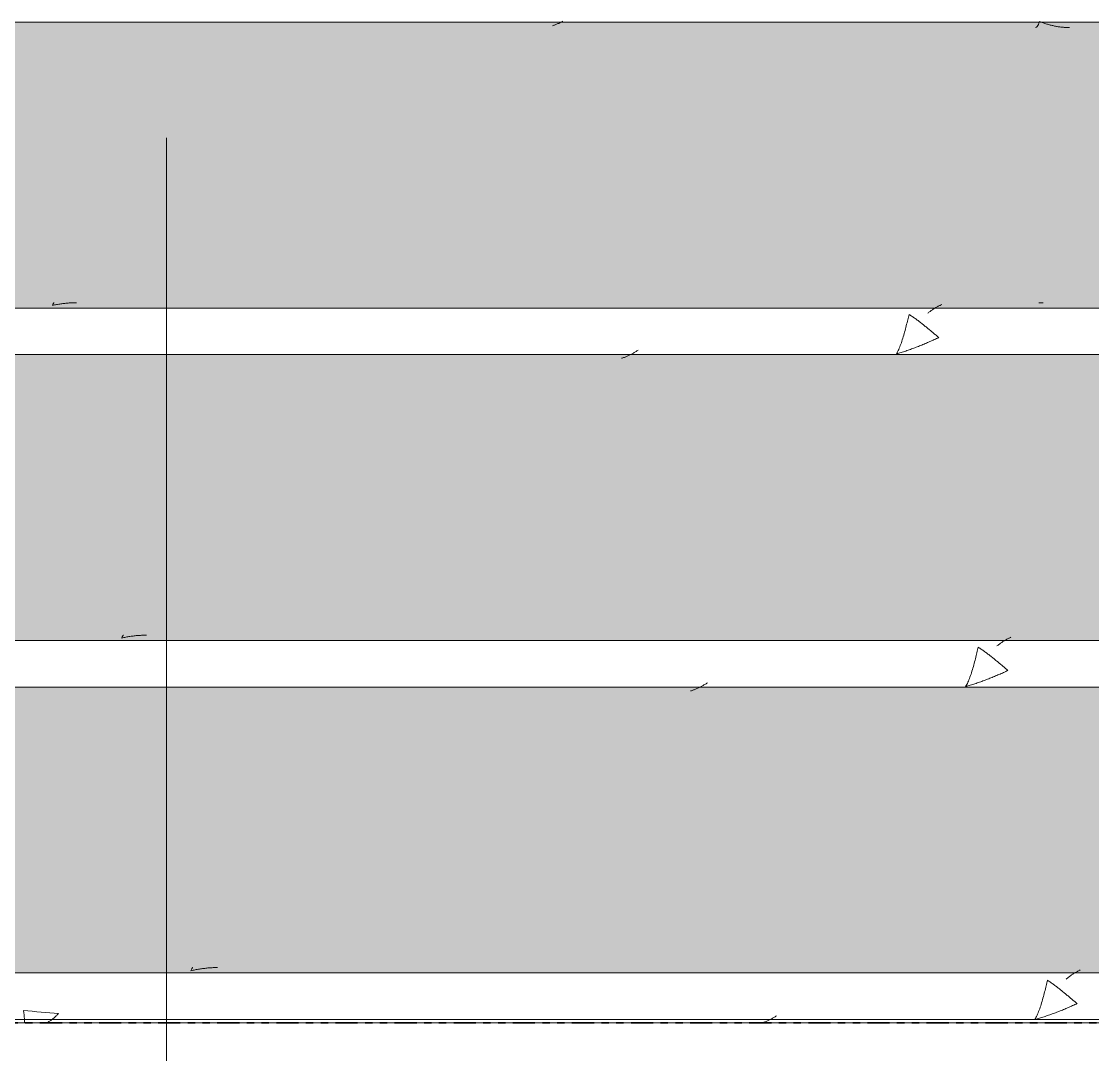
# Model space of a CAD drawing. Header units: millimetres. Extents: x -8482 to 130249, y -7482 to 93550.
# Drawn here: x 24887.6 to 25347.9, y -463.7 to -19.7 of the extents above; entities that cross this region are included whole.
import ezdxf

# ---------------------------------------------------------------- set-up
doc = ezdxf.new("R2010")
doc.units = ezdxf.units.MM
doc.linetypes.add('Double Dash 3_8_', pattern=[25.4, 9.525, -3.175, 3.175, -3.175, 3.175, -3.175])
doc.linetypes.add('Grid Line', pattern=[14, 10, -2, 0, -2])
for name, color, linetype, lineweight in [('Duong Ranh', 83, 'Double Dash 3_8_', 35), ('NET CAT', 3, 'Continuous', 5), ('NET THAY 1', 41, 'Continuous', 5), ('NET-THAY', 2, 'Continuous', 9), ('TRUC', 225, 'Continuous', 5)]:
    doc.layers.add(name, color=color, linetype=linetype, lineweight=lineweight)

# ---------------------------------------------------------------- blocks, each defined once
blk = doc.blocks.new('FP_93-MẶT ĐỨNG TRỤC A-Q')
at = {"layer": 'NET THAY 1'}
for p, q in [((24960.56, -427.36), (24960.46, -427.65)), ((24960.91, -427.55), (24960.46, -427.65)), ((24960.67, -427.1), (24960.56, -427.36)), ((24960.77, -426.88), (24960.67, -427.1)), ((24960.88, -426.68), (24960.77, -426.88)), ((24960.98, -426.53), (24960.88, -426.68)), ((24961.37, -427.45), (24960.91, -427.55)), ((24961.08, -426.4), (24960.98, -426.53)), ((24961.18, -426.31), (24961.08, -426.4)), ((24961.28, -426.26), (24961.18, -426.31)), ((24961.82, -427.35), (24961.37, -427.45)), ((24962.28, -427.26), (24961.82, -427.35)), ((24962.73, -427.17), (24962.28, -427.26)), ((24963.19, -427.08), (24962.73, -427.17)), ((24963.64, -427), (24963.19, -427.08)), ((24964.1, -426.93), (24963.64, -427)), ((24964.55, -426.85), (24964.1, -426.93)), ((24965.01, -426.78), (24964.55, -426.85)), ((24965.46, -426.72), (24965.01, -426.78)), ((24965.91, -426.66), (24965.46, -426.72)), ((24966.37, -426.6), (24965.91, -426.66)), ((24966.82, -426.55), (24966.37, -426.6)), ((24967.27, -426.5), (24966.82, -426.55)), ((24967.73, -426.45), (24967.27, -426.5)), ((24968.18, -426.41), (24967.73, -426.45)), ((24968.64, -426.38), (24968.18, -426.41)), ((24969.09, -426.35), (24968.64, -426.38)), ((24969.54, -426.32), (24969.09, -426.35)), ((24969.99, -426.3), (24969.54, -426.32)), ((24970.45, -426.28), (24969.99, -426.3)), ((24970.9, -426.26), (24970.45, -426.28)), ((24971.35, -426.25), (24970.9, -426.26)), ((24971.81, -426.25), (24971.35, -426.25)), ((25341.14, -428.04), (25340.89, -428.18)), ((25341.39, -427.9), (25341.14, -428.04)), ((25341.64, -427.77), (25341.39, -427.9)), ((25341.88, -427.65), (25341.64, -427.77)), ((25342.13, -427.53), (25341.88, -427.65)), ((25342.38, -427.42), (25342.13, -427.53)), ((25342.62, -427.31), (25342.38, -427.42)), ((25328.41, -432.29), (25328.26, -432.88)), ((25328.55, -431.72), (25328.41, -432.29)), ((25328.87, -431.93), (25328.55, -431.72)), ((25329.19, -432.15), (25328.87, -431.93)), ((25329.51, -432.37), (25329.19, -432.15)), ((25329.83, -432.59), (25329.51, -432.37)), ((25330.16, -432.82), (25329.83, -432.59)), ((25336.86, -430.98), (25336.6, -431.19)), ((25337.11, -430.78), (25336.86, -430.98)), ((25337.37, -430.58), (25337.11, -430.78)), ((25337.62, -430.38), (25337.37, -430.58)), ((25337.88, -430.18), (25337.62, -430.38)), ((25338.13, -429.99), (25337.88, -430.18)), ((25338.38, -429.81), (25338.13, -429.99)), ((25338.64, -429.63), (25338.38, -429.81)), ((25338.89, -429.45), (25338.64, -429.63)), ((25339.14, -429.27), (25338.89, -429.45)), ((25339.39, -429.1), (25339.14, -429.27)), ((25339.64, -428.94), (25339.39, -429.1)), ((25339.89, -428.78), (25339.64, -428.94)), ((25340.14, -428.62), (25339.89, -428.78)), ((25340.39, -428.47), (25340.14, -428.62)), ((25340.64, -428.32), (25340.39, -428.47)), ((25340.89, -428.18), (25340.64, -428.32)), ((25327.32, -436.72), (25327.14, -437.39)), ((25327.49, -436.06), (25327.32, -436.72)), ((25327.65, -435.4), (25327.49, -436.06)), ((25327.81, -434.75), (25327.65, -435.4)), ((25327.97, -434.11), (25327.81, -434.75)), ((25328.12, -433.49), (25327.97, -434.11)), ((25328.26, -432.88), (25328.12, -433.49)), ((25330.48, -433.05), (25330.16, -432.82)), ((25330.79, -433.28), (25330.48, -433.05)), ((25331.11, -433.51), (25330.79, -433.28)), ((25331.43, -433.74), (25331.11, -433.51)), ((25331.75, -433.98), (25331.43, -433.74)), ((25332.07, -434.22), (25331.75, -433.98)), ((25332.38, -434.46), (25332.07, -434.22)), ((25332.7, -434.7), (25332.38, -434.46)), ((25333.01, -434.95), (25332.7, -434.7)), ((25333.33, -435.19), (25333.01, -434.95)), ((25333.64, -435.44), (25333.33, -435.19)), ((25333.96, -435.69), (25333.64, -435.44)), ((25334.27, -435.94), (25333.96, -435.69)), ((25334.58, -436.19), (25334.27, -435.94)), ((25334.89, -436.44), (25334.58, -436.19)), ((25335.2, -436.69), (25334.89, -436.44)), ((25335.51, -436.95), (25335.2, -436.69)), ((25335.82, -437.2), (25335.51, -436.95)), ((25336.13, -437.46), (25335.82, -437.2)), ((25326.02, -441.42), (25325.81, -442.07)), ((25326.21, -440.76), (25326.02, -441.42)), ((25326.41, -440.09), (25326.21, -440.76)), ((25326.6, -439.42), (25326.41, -440.09)), ((25326.79, -438.74), (25326.6, -439.42)), ((25326.97, -438.07), (25326.79, -438.74)), ((25327.14, -437.39), (25326.97, -438.07)), ((25336.44, -437.71), (25336.13, -437.46)), ((25336.75, -437.97), (25336.44, -437.71)), ((25337.06, -438.22), (25336.75, -437.97)), ((25337.36, -438.48), (25337.06, -438.22)), ((25337.67, -438.74), (25337.36, -438.48)), ((25337.97, -438.99), (25337.67, -438.74)), ((25338.28, -439.25), (25337.97, -438.99)), ((25338.58, -439.5), (25338.28, -439.25)), ((25338.89, -439.76), (25338.58, -439.5)), ((25339.19, -440.01), (25338.89, -439.76)), ((25339.49, -440.27), (25339.19, -440.01)), ((25339.79, -440.52), (25339.49, -440.27)), ((25340.09, -440.77), (25339.79, -440.52)), ((25340.39, -441.03), (25340.09, -440.77)), ((25340.69, -441.28), (25340.39, -441.03)), ((25340.99, -441.53), (25340.69, -441.28)), ((25341.29, -441.77), (25340.81, -441.99)), ((25341.29, -441.77), (25340.99, -441.53)), ((24890.42, -444.89), (24888.55, -444.71)), ((24888.55, -444.71), (24888.65, -445.7)), ((24888.65, -445.7), (24888.73, -446.63)), ((24892.29, -445.06), (24890.42, -444.89)), ((24894.16, -445.23), (24892.29, -445.06)), ((24896.03, -445.41), (24894.16, -445.23)), ((24897.9, -445.57), (24896.03, -445.41)), ((24899.77, -445.74), (24897.9, -445.57)), ((24901.64, -445.91), (24899.77, -445.74)), ((24903.51, -446.07), (24901.64, -445.91)), ((24903.26, -446.33), (24903.01, -446.59)), ((24903.51, -446.07), (24903.26, -446.33)), ((25324.28, -446.24), (25324.04, -446.76)), ((25324.51, -445.7), (25324.28, -446.24)), ((25324.73, -445.14), (25324.51, -445.7)), ((25324.96, -444.56), (25324.73, -445.14)), ((25325.18, -443.96), (25324.96, -444.56)), ((25325.39, -443.34), (25325.18, -443.96)), ((25325.61, -442.71), (25325.39, -443.34)), ((25325.81, -442.07), (25325.61, -442.71)), ((25330.03, -446.39), (25329.54, -446.57)), ((25330.52, -446.22), (25330.03, -446.39)), ((25331.02, -446.04), (25330.52, -446.22)), ((25331.51, -445.85), (25331.02, -446.04)), ((25332, -445.67), (25331.51, -445.85)), ((25332.5, -445.48), (25332, -445.67)), ((25332.99, -445.29), (25332.5, -445.48)), ((25333.48, -445.1), (25332.99, -445.29)), ((25333.97, -444.91), (25333.48, -445.1)), ((25334.46, -444.71), (25333.97, -444.91)), ((25334.95, -444.51), (25334.46, -444.71)), ((25335.44, -444.31), (25334.95, -444.51)), ((25335.93, -444.11), (25335.44, -444.31)), ((25336.42, -443.9), (25335.93, -444.11)), ((25336.91, -443.7), (25336.42, -443.9)), ((25337.4, -443.49), (25336.91, -443.7)), ((25337.89, -443.28), (25337.4, -443.49)), ((25338.38, -443.07), (25337.89, -443.28)), ((25338.86, -442.86), (25338.38, -443.07)), ((25339.35, -442.64), (25338.86, -442.86)), ((25339.83, -442.43), (25339.35, -442.64)), ((25340.32, -442.21), (25339.83, -442.43)), ((25340.81, -441.99), (25340.32, -442.21)), ((24888.73, -446.63), (24888.81, -447.48)), ((24888.81, -447.48), (24888.88, -448.25)), ((24888.88, -448.25), (24888.94, -448.93)), ((24888.94, -448.93), (24889, -449.52)), ((24889, -449.52), (24889.04, -450.01)), ((24898.66, -449.9), (24898.4, -450.03)), ((24898.92, -449.77), (24898.66, -449.9)), ((24899.18, -449.63), (24898.92, -449.77)), ((24899.44, -449.48), (24899.18, -449.63)), ((24899.7, -449.32), (24899.44, -449.48)), ((24899.96, -449.15), (24899.7, -449.32)), ((24900.22, -448.98), (24899.96, -449.15)), ((24900.47, -448.79), (24900.22, -448.98)), ((24900.73, -448.6), (24900.47, -448.79)), ((24900.99, -448.41), (24900.73, -448.6)), ((24901.24, -448.2), (24900.99, -448.41)), ((24901.5, -447.99), (24901.24, -448.2)), ((24901.75, -447.77), (24901.5, -447.99)), ((24902.01, -447.55), (24901.75, -447.77)), ((24902.26, -447.32), (24902.01, -447.55)), ((24902.51, -447.08), (24902.26, -447.32)), ((24902.76, -446.84), (24902.51, -447.08)), ((24903.01, -446.59), (24902.76, -446.84)), ((25206.4, -449.86), (25206.1, -449.96)), ((25206.71, -449.75), (25206.4, -449.86)), ((25207.01, -449.64), (25206.71, -449.75)), ((25207.31, -449.52), (25207.01, -449.64)), ((25207.62, -449.39), (25207.31, -449.52)), ((25207.92, -449.27), (25207.62, -449.39)), ((25208.22, -449.13), (25207.92, -449.27)), ((25208.52, -449), (25208.22, -449.13)), ((25208.82, -448.85), (25208.52, -449)), ((25209.12, -448.71), (25208.82, -448.85)), ((25209.42, -448.55), (25209.12, -448.71)), ((25209.72, -448.4), (25209.42, -448.55)), ((25210.02, -448.24), (25209.72, -448.4)), ((25210.32, -448.07), (25210.02, -448.24)), ((25210.62, -447.9), (25210.32, -448.07)), ((25210.92, -447.73), (25210.62, -447.9)), ((25211.22, -447.55), (25210.92, -447.73)), ((25211.52, -447.37), (25211.22, -447.55)), ((25211.81, -447.19), (25211.52, -447.37)), ((25212.11, -447), (25211.81, -447.19)), ((25323.32, -448.16), (25323.07, -448.57)), ((25323.57, -448.43), (25323.07, -448.57)), ((25323.56, -447.72), (25323.32, -448.16)), ((25323.8, -447.25), (25323.56, -447.72)), ((25324.07, -448.29), (25323.57, -448.43)), ((25324.04, -446.76), (25323.8, -447.25)), ((25324.57, -448.15), (25324.07, -448.29)), ((25325.07, -448.01), (25324.57, -448.15)), ((25325.57, -447.86), (25325.07, -448.01)), ((25326.06, -447.71), (25325.57, -447.86)), ((25326.56, -447.55), (25326.06, -447.71)), ((25327.06, -447.4), (25326.56, -447.55)), ((25327.55, -447.24), (25327.06, -447.4)), ((25328.05, -447.07), (25327.55, -447.24)), ((25328.55, -446.91), (25328.05, -447.07)), ((25329.04, -446.74), (25328.55, -446.91)), ((25329.54, -446.57), (25329.04, -446.74))]:
    blk.add_line(p, q, dxfattribs=at)
at = {"layer": 'NET THAY 1', "color": 10}
for p, q in [((31404.78, -428.57), (22897.55, -428.57)), ((22897.55, -448.57), (31404.78, -448.57))]:
    blk.add_line(p, q, dxfattribs=at)
blk = doc.blocks.new('FP_94-MẶT ĐỨNG TRỤC A-Q')
at = {"layer": 'NET THAY 1'}
for p, q in [((24930.79, -284.38), (24930.69, -284.64)), ((24931.13, -284.55), (24930.69, -284.64)), ((24930.89, -284.15), (24930.79, -284.38)), ((24930.99, -283.95), (24930.89, -284.15)), ((24931.08, -283.78), (24930.99, -283.95)), ((24931.18, -283.64), (24931.08, -283.78)), ((24931.58, -284.45), (24931.13, -284.55)), ((24931.28, -283.53), (24931.18, -283.64)), ((24931.37, -283.45), (24931.28, -283.53)), ((24931.47, -283.4), (24931.37, -283.45)), ((24932.03, -284.36), (24931.58, -284.45)), ((24932.48, -284.28), (24932.03, -284.36)), ((24932.92, -284.2), (24932.48, -284.28)), ((24933.37, -284.12), (24932.92, -284.2)), ((24933.81, -284.04), (24933.37, -284.12)), ((24934.26, -283.97), (24933.81, -284.04)), ((24934.71, -283.91), (24934.26, -283.97)), ((24935.15, -283.84), (24934.71, -283.91)), ((24935.6, -283.78), (24935.15, -283.84)), ((24936.04, -283.73), (24935.6, -283.78)), ((24936.49, -283.68), (24936.04, -283.73)), ((24936.93, -283.63), (24936.49, -283.68)), ((24937.38, -283.59), (24936.93, -283.63)), ((24937.82, -283.55), (24937.38, -283.59)), ((24938.27, -283.52), (24937.82, -283.55)), ((24938.71, -283.49), (24938.27, -283.52)), ((24939.16, -283.46), (24938.71, -283.49)), ((24939.6, -283.44), (24939.16, -283.46)), ((24940.05, -283.42), (24939.6, -283.44)), ((24940.49, -283.4), (24940.05, -283.42)), ((24940.94, -283.39), (24940.49, -283.4)), ((24941.38, -283.39), (24940.94, -283.39)), ((25310.88, -285.28), (25310.63, -285.42)), ((25311.12, -285.14), (25310.88, -285.28)), ((25311.37, -285.01), (25311.12, -285.14)), ((25311.62, -284.88), (25311.37, -285.01)), ((25311.87, -284.76), (25311.62, -284.88)), ((25312.12, -284.64), (25311.87, -284.76)), ((25312.36, -284.53), (25312.12, -284.64)), ((25312.61, -284.42), (25312.36, -284.53)), ((25312.86, -284.32), (25312.61, -284.42)), ((25298.51, -289.73), (25298.37, -290.33)), ((25298.66, -289.15), (25298.51, -289.73)), ((25298.79, -288.59), (25298.66, -289.15)), ((25299.12, -288.8), (25298.79, -288.59)), ((25299.44, -289.01), (25299.12, -288.8)), ((25299.76, -289.23), (25299.44, -289.01)), ((25300.08, -289.45), (25299.76, -289.23)), ((25300.4, -289.67), (25300.08, -289.45)), ((25300.72, -289.89), (25300.4, -289.67)), ((25301.05, -290.12), (25300.72, -289.89)), ((25307.1, -287.86), (25306.84, -288.07)), ((25307.35, -287.66), (25307.1, -287.86)), ((25307.61, -287.47), (25307.35, -287.66)), ((25307.86, -287.27), (25307.61, -287.47)), ((25308.12, -287.08), (25307.86, -287.27)), ((25308.37, -286.9), (25308.12, -287.08)), ((25308.62, -286.72), (25308.37, -286.9)), ((25308.87, -286.54), (25308.62, -286.72)), ((25309.13, -286.37), (25308.87, -286.54)), ((25309.38, -286.2), (25309.13, -286.37)), ((25309.63, -286.03), (25309.38, -286.2)), ((25309.88, -285.87), (25309.63, -286.03)), ((25310.13, -285.72), (25309.88, -285.87)), ((25310.38, -285.57), (25310.13, -285.72)), ((25310.63, -285.42), (25310.38, -285.57)), ((25297.41, -294.2), (25297.23, -294.87)), ((25297.58, -293.53), (25297.41, -294.2)), ((25297.75, -292.87), (25297.58, -293.53)), ((25297.91, -292.22), (25297.75, -292.87)), ((25298.06, -291.58), (25297.91, -292.22)), ((25298.22, -290.95), (25298.06, -291.58)), ((25298.37, -290.33), (25298.22, -290.95)), ((25301.36, -290.35), (25301.05, -290.12)), ((25301.68, -290.58), (25301.36, -290.35)), ((25302, -290.81), (25301.68, -290.58)), ((25302.32, -291.05), (25302, -290.81)), ((25302.64, -291.29), (25302.32, -291.05)), ((25302.95, -291.53), (25302.64, -291.29)), ((25303.27, -291.77), (25302.95, -291.53)), ((25303.58, -292.02), (25303.27, -291.77)), ((25303.9, -292.26), (25303.58, -292.02)), ((25304.21, -292.51), (25303.9, -292.26)), ((25304.53, -292.76), (25304.21, -292.51)), ((25304.84, -293), (25304.53, -292.76)), ((25305.15, -293.25), (25304.84, -293)), ((25305.46, -293.51), (25305.15, -293.25)), ((25305.78, -293.76), (25305.46, -293.51)), ((25306.09, -294.01), (25305.78, -293.76)), ((25306.4, -294.27), (25306.09, -294.01)), ((25306.71, -294.52), (25306.4, -294.27)), ((25307.01, -294.78), (25306.71, -294.52)), ((25296.09, -298.89), (25295.89, -299.54)), ((25296.29, -298.24), (25296.09, -298.89)), ((25296.49, -297.57), (25296.29, -298.24)), ((25296.68, -296.9), (25296.49, -297.57)), ((25296.87, -296.23), (25296.68, -296.9)), ((25297.05, -295.55), (25296.87, -296.23)), ((25297.23, -294.87), (25297.05, -295.55)), ((25307.32, -295.03), (25307.01, -294.78)), ((25307.63, -295.29), (25307.32, -295.03)), ((25307.94, -295.54), (25307.63, -295.29)), ((25308.24, -295.8), (25307.94, -295.54)), ((25308.55, -296.06), (25308.24, -295.8)), ((25308.85, -296.31), (25308.55, -296.06)), ((25309.16, -296.57), (25308.85, -296.31)), ((25309.46, -296.82), (25309.16, -296.57)), ((25309.76, -297.08), (25309.46, -296.82)), ((25310.07, -297.33), (25309.76, -297.08)), ((25310.37, -297.59), (25310.07, -297.33)), ((25310.6, -299.03), (25310.11, -299.25)), ((25310.67, -297.84), (25310.37, -297.59)), ((25311.08, -298.81), (25310.6, -299.03)), ((25310.97, -298.09), (25310.67, -297.84)), ((25311.27, -298.34), (25310.97, -298.09)), ((25311.57, -298.59), (25311.08, -298.81)), ((25311.57, -298.59), (25311.27, -298.34)), ((25294.34, -303.65), (25294.1, -304.15)), ((25294.57, -303.12), (25294.34, -303.65)), ((25294.8, -302.57), (25294.57, -303.12)), ((25295.02, -302), (25294.8, -302.57)), ((25295.24, -301.41), (25295.02, -302)), ((25295.46, -300.8), (25295.24, -301.41)), ((25295.68, -300.18), (25295.46, -300.8)), ((25295.89, -299.54), (25295.68, -300.18)), ((25298.84, -303.8), (25298.34, -303.97)), ((25299.33, -303.63), (25298.84, -303.8)), ((25299.83, -303.45), (25299.33, -303.63)), ((25300.32, -303.27), (25299.83, -303.45)), ((25300.82, -303.09), (25300.32, -303.27)), ((25301.31, -302.91), (25300.82, -303.09)), ((25301.8, -302.72), (25301.31, -302.91)), ((25302.3, -302.53), (25301.8, -302.72)), ((25302.79, -302.34), (25302.3, -302.53)), ((25303.28, -302.15), (25302.79, -302.34)), ((25303.77, -301.96), (25303.28, -302.15)), ((25304.26, -301.76), (25303.77, -301.96)), ((25304.75, -301.56), (25304.26, -301.76)), ((25305.24, -301.36), (25304.75, -301.56)), ((25305.73, -301.16), (25305.24, -301.36)), ((25306.22, -300.95), (25305.73, -301.16)), ((25306.71, -300.74), (25306.22, -300.95)), ((25307.2, -300.53), (25306.71, -300.74)), ((25307.68, -300.32), (25307.2, -300.53)), ((25308.17, -300.11), (25307.68, -300.32)), ((25308.66, -299.9), (25308.17, -300.11)), ((25309.14, -299.68), (25308.66, -299.9)), ((25309.63, -299.47), (25309.14, -299.68)), ((25310.11, -299.25), (25309.63, -299.47)), ((25175.49, -307.27), (25175.19, -307.36)), ((25175.8, -307.17), (25175.49, -307.27)), ((25176.1, -307.07), (25175.8, -307.17)), ((25176.4, -306.97), (25176.1, -307.07)), ((25176.71, -306.86), (25176.4, -306.97)), ((25177.01, -306.75), (25176.71, -306.86)), ((25177.31, -306.63), (25177.01, -306.75)), ((25177.62, -306.5), (25177.31, -306.63)), ((25177.92, -306.37), (25177.62, -306.5)), ((25178.22, -306.24), (25177.92, -306.37)), ((25178.52, -306.1), (25178.22, -306.24)), ((25178.82, -305.96), (25178.52, -306.1)), ((25179.12, -305.81), (25178.82, -305.96)), ((25179.42, -305.65), (25179.12, -305.81)), ((25179.72, -305.5), (25179.42, -305.65)), ((25180.02, -305.34), (25179.72, -305.5)), ((25180.32, -305.17), (25180.02, -305.34)), ((25180.62, -305), (25180.32, -305.17)), ((25180.92, -304.82), (25180.62, -305)), ((25181.22, -304.65), (25180.92, -304.82)), ((25181.52, -304.46), (25181.22, -304.65)), ((25181.81, -304.28), (25181.52, -304.46)), ((25182.11, -304.09), (25181.81, -304.28)), ((25182.41, -303.89), (25182.11, -304.09)), ((25293.62, -305.09), (25293.37, -305.51)), ((25293.87, -305.37), (25293.37, -305.51)), ((25293.86, -304.63), (25293.62, -305.09)), ((25294.1, -304.15), (25293.86, -304.63)), ((25294.37, -305.23), (25293.87, -305.37)), ((25294.87, -305.08), (25294.37, -305.23)), ((25295.37, -304.93), (25294.87, -305.08)), ((25295.86, -304.78), (25295.37, -304.93)), ((25296.36, -304.62), (25295.86, -304.78)), ((25296.86, -304.46), (25296.36, -304.62)), ((25297.35, -304.3), (25296.86, -304.46)), ((25297.85, -304.14), (25297.35, -304.3)), ((25298.34, -303.97), (25297.85, -304.14))]:
    blk.add_line(p, q, dxfattribs=at)
at = {"layer": 'NET THAY 1', "color": 10}
for p, q in [((31375.06, -285.71), (22897.55, -285.71)), ((22897.55, -305.71), (31375.06, -305.71))]:
    blk.add_line(p, q, dxfattribs=at)
blk = doc.blocks.new('FP_95-MẶT ĐỨNG TRỤC A-Q')
at = {"layer": 'NET THAY 1'}
for p, q in [((24901.04, -141.43), (24900.93, -141.7)), ((24901.38, -141.6), (24900.93, -141.7)), ((24901.15, -141.19), (24901.04, -141.43)), ((24901.26, -140.99), (24901.15, -141.19)), ((24901.36, -140.82), (24901.26, -140.99)), ((24901.46, -140.7), (24901.36, -140.82)), ((24901.83, -141.51), (24901.38, -141.6)), ((24901.57, -140.6), (24901.46, -140.7)), ((24901.67, -140.55), (24901.57, -140.6)), ((24902.28, -141.43), (24901.83, -141.51)), ((24902.73, -141.34), (24902.28, -141.43)), ((24903.17, -141.26), (24902.73, -141.34)), ((24903.62, -141.19), (24903.17, -141.26)), ((24904.07, -141.12), (24903.62, -141.19)), ((24904.51, -141.05), (24904.07, -141.12)), ((24904.96, -140.99), (24904.51, -141.05)), ((24905.41, -140.93), (24904.96, -140.99)), ((24905.86, -140.88), (24905.41, -140.93)), ((24906.3, -140.82), (24905.86, -140.88)), ((24906.75, -140.78), (24906.3, -140.82)), ((24907.19, -140.73), (24906.75, -140.78)), ((24907.64, -140.7), (24907.19, -140.73)), ((24908.09, -140.66), (24907.64, -140.7)), ((24908.53, -140.63), (24908.09, -140.66)), ((24908.98, -140.6), (24908.53, -140.63)), ((24909.43, -140.58), (24908.98, -140.6)), ((24909.87, -140.56), (24909.43, -140.58)), ((24910.32, -140.55), (24909.87, -140.56)), ((24910.76, -140.54), (24910.32, -140.55)), ((24911.21, -140.53), (24910.76, -140.54)), ((25280.63, -142.59), (25280.38, -142.74)), ((25280.87, -142.45), (25280.63, -142.59)), ((25281.12, -142.31), (25280.87, -142.45)), ((25281.37, -142.18), (25281.12, -142.31)), ((25281.62, -142.05), (25281.37, -142.18)), ((25281.87, -141.93), (25281.62, -142.05)), ((25282.11, -141.81), (25281.87, -141.93)), ((25282.36, -141.69), (25282.11, -141.81)), ((25282.61, -141.59), (25282.36, -141.69)), ((25282.85, -141.48), (25282.61, -141.59)), ((25283.1, -141.38), (25282.85, -141.48)), ((25325.13, -140.54), (25324.81, -140.53)), ((25325.45, -140.55), (25325.13, -140.54)), ((25325.78, -140.56), (25325.45, -140.55)), ((25326.1, -140.58), (25325.78, -140.56)), ((25326.42, -140.61), (25326.1, -140.58)), ((25326.74, -140.64), (25326.42, -140.61)), ((25268.62, -147.29), (25268.48, -147.9)), ((25268.77, -146.69), (25268.62, -147.29)), ((25268.91, -146.12), (25268.77, -146.69)), ((25269.05, -145.56), (25268.91, -146.12)), ((25269.37, -145.77), (25269.05, -145.56)), ((25269.69, -145.98), (25269.37, -145.77)), ((25270.02, -146.19), (25269.69, -145.98)), ((25270.34, -146.41), (25270.02, -146.19)), ((25270.66, -146.63), (25270.34, -146.41)), ((25270.98, -146.85), (25270.66, -146.63)), ((25271.3, -147.08), (25270.98, -146.85)), ((25271.62, -147.31), (25271.3, -147.08)), ((25277.35, -144.85), (25277.1, -145.05)), ((25277.61, -144.65), (25277.35, -144.85)), ((25277.86, -144.46), (25277.61, -144.65)), ((25278.11, -144.27), (25277.86, -144.46)), ((25278.37, -144.08), (25278.11, -144.27)), ((25278.62, -143.9), (25278.37, -144.08)), ((25278.87, -143.72), (25278.62, -143.9)), ((25279.12, -143.55), (25278.87, -143.72)), ((25279.37, -143.38), (25279.12, -143.55)), ((25279.63, -143.21), (25279.37, -143.38)), ((25279.88, -143.05), (25279.63, -143.21)), ((25280.13, -142.89), (25279.88, -143.05)), ((25280.38, -142.74), (25280.13, -142.89)), ((25267.5, -151.81), (25267.32, -152.48)), ((25267.67, -151.14), (25267.5, -151.81)), ((25267.84, -150.47), (25267.67, -151.14)), ((25268.01, -149.81), (25267.84, -150.47)), ((25268.17, -149.16), (25268.01, -149.81)), ((25268.32, -148.52), (25268.17, -149.16)), ((25268.48, -147.9), (25268.32, -148.52)), ((25271.94, -147.54), (25271.62, -147.31)), ((25272.26, -147.77), (25271.94, -147.54)), ((25272.58, -148), (25272.26, -147.77)), ((25272.9, -148.24), (25272.58, -148)), ((25273.21, -148.48), (25272.9, -148.24)), ((25273.53, -148.72), (25273.21, -148.48)), ((25273.85, -148.96), (25273.53, -148.72)), ((25274.16, -149.2), (25273.85, -148.96)), ((25274.48, -149.45), (25274.16, -149.2)), ((25274.79, -149.7), (25274.48, -149.45)), ((25275.1, -149.94), (25274.79, -149.7)), ((25275.42, -150.19), (25275.1, -149.94)), ((25275.73, -150.44), (25275.42, -150.19)), ((25276.04, -150.7), (25275.73, -150.44)), ((25276.35, -150.95), (25276.04, -150.7)), ((25276.66, -151.2), (25276.35, -150.95)), ((25276.97, -151.46), (25276.66, -151.2)), ((25277.28, -151.71), (25276.97, -151.46)), ((25277.59, -151.97), (25277.28, -151.71)), ((25266.16, -156.48), (25265.95, -157.12)), ((25266.37, -155.83), (25266.16, -156.48)), ((25266.57, -155.17), (25266.37, -155.83)), ((25266.76, -154.51), (25266.57, -155.17)), ((25266.95, -153.84), (25266.76, -154.51)), ((25267.14, -153.16), (25266.95, -153.84)), ((25267.32, -152.48), (25267.14, -153.16)), ((25277.9, -152.22), (25277.59, -151.97)), ((25278.2, -152.48), (25277.9, -152.22)), ((25278.51, -152.74), (25278.2, -152.48)), ((25278.82, -152.99), (25278.51, -152.74)), ((25279.12, -153.25), (25278.82, -152.99)), ((25279.43, -153.5), (25279.12, -153.25)), ((25279.9, -156.41), (25279.42, -156.63)), ((25279.73, -153.76), (25279.43, -153.5)), ((25280.03, -154.01), (25279.73, -153.76)), ((25280.39, -156.19), (25279.9, -156.41)), ((25280.34, -154.27), (25280.03, -154.01)), ((25280.64, -154.52), (25280.34, -154.27)), ((25280.87, -155.97), (25280.39, -156.19)), ((25280.94, -154.78), (25280.64, -154.52)), ((25281.36, -155.75), (25280.87, -155.97)), ((25281.24, -155.03), (25280.94, -154.78)), ((25281.54, -155.28), (25281.24, -155.03)), ((25281.84, -155.53), (25281.36, -155.75)), ((25281.84, -155.53), (25281.54, -155.28)), ((25152.39, -161.07), (25152.1, -161.27)), ((25152.69, -160.88), (25152.39, -161.07)), ((25264.62, -160.63), (25264.38, -161.14)), ((25264.85, -160.1), (25264.62, -160.63)), ((25265.08, -159.54), (25264.85, -160.1)), ((25265.3, -158.96), (25265.08, -159.54)), ((25265.52, -158.36), (25265.3, -158.96)), ((25265.74, -157.75), (25265.52, -158.36)), ((25265.95, -157.12), (25265.74, -157.75)), ((25268.63, -160.96), (25268.13, -161.13)), ((25269.12, -160.79), (25268.63, -160.96)), ((25269.62, -160.61), (25269.12, -160.79)), ((25270.11, -160.43), (25269.62, -160.61)), ((25270.61, -160.25), (25270.11, -160.43)), ((25271.1, -160.07), (25270.61, -160.25)), ((25271.59, -159.88), (25271.1, -160.07)), ((25272.08, -159.69), (25271.59, -159.88)), ((25272.58, -159.5), (25272.08, -159.69)), ((25273.07, -159.31), (25272.58, -159.5)), ((25273.56, -159.12), (25273.07, -159.31)), ((25274.05, -158.92), (25273.56, -159.12)), ((25274.54, -158.72), (25274.05, -158.92)), ((25275.03, -158.52), (25274.54, -158.72)), ((25275.52, -158.32), (25275.03, -158.52)), ((25276.01, -158.11), (25275.52, -158.32)), ((25276.5, -157.9), (25276.01, -158.11)), ((25276.99, -157.7), (25276.5, -157.9)), ((25277.47, -157.49), (25276.99, -157.7)), ((25277.96, -157.27), (25277.47, -157.49)), ((25278.45, -157.06), (25277.96, -157.27)), ((25278.93, -156.85), (25278.45, -157.06)), ((25279.42, -156.63), (25278.93, -156.85)), ((25145.78, -164.34), (25145.48, -164.43)), ((25146.09, -164.24), (25145.78, -164.34)), ((25146.39, -164.13), (25146.09, -164.24)), ((25146.7, -164.03), (25146.39, -164.13)), ((25147, -163.91), (25146.7, -164.03)), ((25147.3, -163.79), (25147, -163.91)), ((25147.6, -163.67), (25147.3, -163.79)), ((25147.91, -163.54), (25147.6, -163.67)), ((25148.21, -163.41), (25147.91, -163.54)), ((25148.51, -163.27), (25148.21, -163.41)), ((25148.81, -163.13), (25148.51, -163.27)), ((25149.11, -162.98), (25148.81, -163.13)), ((25149.41, -162.83), (25149.11, -162.98)), ((25149.71, -162.67), (25149.41, -162.83)), ((25150.01, -162.51), (25149.71, -162.67)), ((25150.31, -162.35), (25150.01, -162.51)), ((25150.61, -162.18), (25150.31, -162.35)), ((25150.91, -162), (25150.61, -162.18)), ((25151.21, -161.83), (25150.91, -162)), ((25151.5, -161.64), (25151.21, -161.83)), ((25151.8, -161.46), (25151.5, -161.64)), ((25152.1, -161.27), (25151.8, -161.46)), ((25263.91, -162.09), (25263.66, -162.53)), ((25264.16, -162.38), (25263.66, -162.53)), ((25264.15, -161.63), (25263.91, -162.09)), ((25264.38, -161.14), (25264.15, -161.63)), ((25264.66, -162.24), (25264.16, -162.38)), ((25265.16, -162.09), (25264.66, -162.24)), ((25265.65, -161.94), (25265.16, -162.09)), ((25266.15, -161.78), (25265.65, -161.94)), ((25266.65, -161.62), (25266.15, -161.78)), ((25267.14, -161.46), (25266.65, -161.62)), ((25267.64, -161.3), (25267.14, -161.46)), ((25268.13, -161.13), (25267.64, -161.3))]:
    blk.add_line(p, q, dxfattribs=at)
at = {"layer": 'NET THAY 1', "color": 10}
for p, q in [((31345.33, -142.86), (22897.55, -142.86)), ((22897.55, -162.86), (31345.33, -162.86))]:
    blk.add_line(p, q, dxfattribs=at)
blk = doc.blocks.new('FP_96-MẶT ĐỨNG TRỤC A-Q')
at = {"layer": 'NET THAY 1', "color": 10}
blk.add_line((22897.55, -20), (31315.6, -20), dxfattribs=at)
at = {"layer": 'NET THAY 1'}
for p, q in [((25116.07, -21.43), (25115.76, -21.52)), ((25116.37, -21.33), (25116.07, -21.43)), ((25116.68, -21.22), (25116.37, -21.33)), ((25116.98, -21.11), (25116.68, -21.22)), ((25117.28, -20.99), (25116.98, -21.11)), ((25117.58, -20.87), (25117.28, -20.99)), ((25117.89, -20.74), (25117.58, -20.87)), ((25118.19, -20.61), (25117.89, -20.74)), ((25118.49, -20.48), (25118.19, -20.61)), ((25118.79, -20.34), (25118.49, -20.48)), ((25119.09, -20.19), (25118.79, -20.34)), ((25119.39, -20.04), (25119.09, -20.19)), ((25119.69, -19.89), (25119.39, -20.04)), ((25119.99, -19.73), (25119.69, -19.89)), ((25120.29, -19.57), (25119.99, -19.73)), ((25323.76, -22.11), (25323.46, -22.27)), ((25324.05, -21.84), (25323.76, -22.11)), ((25324.33, -21.47), (25324.05, -21.84)), ((25324.62, -20.99), (25324.33, -21.47)), ((25324.89, -20.42), (25324.62, -20.99)), ((25325.16, -19.76), (25324.89, -20.42)), ((25325.55, -19.89), (25325.17, -19.75)), ((25325.93, -20.03), (25325.55, -19.89)), ((25326.31, -20.16), (25325.93, -20.03)), ((25326.69, -20.29), (25326.31, -20.16)), ((25327.07, -20.42), (25326.69, -20.29)), ((25327.45, -20.54), (25327.07, -20.42)), ((25327.83, -20.66), (25327.45, -20.54)), ((25328.21, -20.78), (25327.83, -20.66)), ((25328.59, -20.89), (25328.21, -20.78)), ((25328.97, -20.99), (25328.59, -20.89)), ((25329.35, -21.1), (25328.97, -20.99)), ((25329.73, -21.2), (25329.35, -21.1)), ((25330.1, -21.29), (25329.73, -21.2)), ((25330.48, -21.38), (25330.1, -21.29)), ((25330.86, -21.47), (25330.48, -21.38)), ((25331.24, -21.56), (25330.86, -21.47)), ((25331.61, -21.64), (25331.24, -21.56)), ((25331.99, -21.71), (25331.61, -21.64)), ((25332.37, -21.78), (25331.99, -21.71)), ((25332.74, -21.85), (25332.37, -21.78)), ((25333.12, -21.91), (25332.74, -21.85)), ((25333.5, -21.97), (25333.12, -21.91)), ((25333.87, -22.02), (25333.5, -21.97)), ((25334.25, -22.07), (25333.87, -22.02)), ((25334.63, -22.12), (25334.25, -22.07)), ((25335, -22.16), (25334.63, -22.12)), ((25335.38, -22.19), (25335, -22.16)), ((25335.75, -22.23), (25335.38, -22.19)), ((25336.13, -22.25), (25335.75, -22.23)), ((25336.51, -22.28), (25336.13, -22.25)), ((25336.88, -22.3), (25336.51, -22.28)), ((25337.26, -22.31), (25336.88, -22.3)), ((25337.63, -22.32), (25337.26, -22.31)), ((25338.01, -22.33), (25337.63, -22.32))]:
    blk.add_line(p, q, dxfattribs=at)
blk = doc.blocks.new('ALC1807-ASCENT PLAZA-TANG 1_2_rvt-1-MẶT ĐỨNG TRỤC A-Q')
at = {"layer": 'NET THAY 1'}
h = blk.add_hatch(dxfattribs=at)
h.set_pattern_fill('FP_9', color=256, style=0, pattern_type=2)
h.set_pattern_definition([(50.201, (22070.99, -1000), (180.891, -15.9388), [18.994, -208.937]), (354.964, (22070.99, -1000), (34.9908, -191.057), [15.133, -166.459]), (100.379, (22086.06, -1001.33), (145.8982, 175.1182), [16.186, -178.049]), (30.177, (22070.99, -1000), (164.569, -77.289), [18.949, -208.436]), (334.843, (22070.99, -1000), (-32.0006, -191.5884), [15.151, -166.663]), (80.518, (22084.71, -1006.43), (196.5682, 114.3004), [16.187, -178.055]), (46.388, (22071, -949.2), (269.155, -42.042), [28.478, -313.258]), (96.589, (22093.42, -952.7), (235.719, 247.426), [24.283, -267.11]), (351.122, (22071, -949.2), (235.7205, 247.425), [22.702, -249.717]), (21.137, (22096.21, -961.9), (150.5388, -102.265), [18.932, -208.254]), (325.811, (22096.2, -961.9), (61.3624, 184.189), [15.166, -166.823]), (71.574, (22108.75, -970.42), (211.9016, 81.9222), [16.178, -177.963]), (37.697, (22070.99, -1000), (3.06716, 84.5549), [8.345, -156.525, 8.345, -161.076, -167.524]), (37.697, (22070.99, -1000), (3.06716, 84.5549), [-334.29, 8.345, -159.18]), (7.553, (22070.99, -1000), (66.3455, 100.1809), [8.324, -88.028, 8.324, -152.346, -63.688]), (7.553, (22070.99, -1000), (66.3455, 100.1809), [-257.02, 8.324, -55.364]), (327.315, (22059.74, -1000), (134.6288, -5.7283), [8.34, -54.84, 8.34, -188.781, -261.564]), (327.315, (22059.74, -1000), (134.6288, -5.7283), [-260.301, 8.34, -253.225]), (317.297, (21989.53, -1000), (147.0781, 25.4271), [8.35, -73.882, 8.35, -122.716, -185.971]), (317.297, (21989.53, -1000), (147.0781, 25.4271), [-213.297, 8.35, -177.621])])
h.paths.add_polyline_path([(31204.64, -142.86), (31314.41, -142.86), (31314.41, -20), (22897.55, -20), (22897.55, -142.86), (31087.83, -142.86)], flags=0)
h = blk.add_hatch(dxfattribs=at)
h.set_pattern_fill('FP_8', color=256, style=0, pattern_type=2)
h.set_pattern_definition([(50.201, (22100.72, -1000), (180.891, -15.9388), [18.994, -208.937]), (354.964, (22100.72, -1000), (34.9908, -191.057), [15.133, -166.459]), (100.379, (22115.8, -1001.33), (145.8982, 175.1182), [16.186, -178.049]), (30.177, (22100.72, -1000), (164.569, -77.289), [18.949, -208.436]), (334.843, (22100.72, -1000), (-32.0006, -191.5884), [15.151, -166.663]), (80.518, (22114.44, -1006.43), (196.5682, 114.3004), [16.187, -178.055]), (46.388, (22100.72, -949.2), (269.155, -42.042), [28.478, -313.258]), (96.589, (22123.15, -952.7), (235.719, 247.426), [24.283, -267.11]), (351.122, (22100.72, -949.2), (235.7205, 247.425), [22.702, -249.717]), (21.137, (22125.94, -961.9), (150.5388, -102.265), [18.932, -208.254]), (325.811, (22125.94, -961.9), (61.3624, 184.189), [15.166, -166.823]), (71.574, (22138.49, -970.42), (211.9016, 81.9222), [16.178, -177.963]), (37.697, (22100.72, -1000), (3.06716, 84.5549), [8.345, -156.525, 8.345, -161.076, -167.524]), (37.697, (22100.72, -1000), (3.06716, 84.5549), [-334.29, 8.345, -159.18]), (7.553, (22100.72, -1000), (66.3455, 100.1809), [8.324, -88.028, 8.324, -152.346, -63.688]), (7.553, (22100.72, -1000), (66.3455, 100.1809), [-257.02, 8.324, -55.364]), (327.315, (22089.474, -1000), (134.6288, -5.7283), [8.34, -54.84, 8.34, -188.781, -261.564]), (327.315, (22089.474, -1000), (134.6288, -5.7283), [-260.301, 8.34, -253.225]), (317.297, (22019.26, -1000), (147.0781, 25.4271), [8.35, -73.882, 8.35, -122.716, -185.971]), (317.297, (22019.26, -1000), (147.0781, 25.4271), [-213.297, 8.35, -177.621])])
h.paths.add_polyline_path([(31234.37, -285.71), (31344.14, -285.71), (31344.14, -162.86), (22897.55, -162.86), (22897.55, -285.71), (31087.83, -285.71)], flags=0)
h = blk.add_hatch(dxfattribs=at)
h.set_pattern_fill('FP_7', color=256, style=0, pattern_type=2)
h.set_pattern_definition([(50.201, (22130.45, -1000), (180.891, -15.9388), [18.994, -208.937]), (354.964, (22130.45, -1000), (34.9908, -191.057), [15.133, -166.459]), (100.379, (22145.53, -1001.33), (145.8982, 175.1182), [16.186, -178.049]), (30.177, (22130.45, -1000), (164.569, -77.289), [18.949, -208.436]), (334.843, (22130.45, -1000), (-32.0006, -191.5884), [15.151, -166.663]), (80.518, (22144.17, -1006.43), (196.5682, 114.3004), [16.187, -178.055]), (46.388, (22130.45, -949.2), (269.155, -42.042), [28.478, -313.258]), (96.589, (22152.88, -952.7), (235.719, 247.426), [24.283, -267.11]), (351.122, (22130.45, -949.2), (235.7205, 247.425), [22.702, -249.717]), (21.137, (22155.67, -961.9), (150.5388, -102.265), [18.932, -208.254]), (325.811, (22155.67, -961.9), (61.3624, 184.189), [15.166, -166.823]), (71.574, (22168.22, -970.42), (211.9016, 81.9222), [16.178, -177.963]), (37.697, (22130.454, -1000), (3.06716, 84.5549), [8.345, -156.525, 8.345, -161.076, -167.524]), (37.697, (22130.454, -1000), (3.06716, 84.5549), [-334.29, 8.345, -159.18]), (7.553, (22130.45, -1000), (66.3455, 100.1809), [8.324, -88.028, 8.324, -152.346, -63.688]), (7.553, (22130.45, -1000), (66.3455, 100.1809), [-257.02, 8.324, -55.364]), (327.315, (22119.206, -1000), (134.6288, -5.7283), [8.34, -54.84, 8.34, -188.781, -261.564]), (327.315, (22119.206, -1000), (134.6288, -5.7283), [-260.301, 8.34, -253.225]), (317.297, (22048.99, -1000), (147.0781, 25.4271), [8.35, -73.882, 8.35, -122.716, -185.971]), (317.297, (22048.99, -1000), (147.0781, 25.4271), [-213.297, 8.35, -177.621])])
h.paths.add_polyline_path([(27891.27, -428.57), (31373.87, -428.57), (31373.87, -305.71), (22897.55, -305.71), (22897.55, -428.57), (27624.89, -428.57)], flags=0)
at = {"layer": 'Duong Ranh', "color": 50}
blk.add_line((24793.97, -450), (33008.61, -450), dxfattribs=at)
at = {"layer": 'NET-THAY', "color": 7}
blk.add_line((-8381.59, -450), (51618.41, -450), dxfattribs=at)
at = {"layer": 'NET THAY 1', "color": 10}
for name in ['FP_96-MẶT ĐỨNG TRỤC A-Q', 'FP_95-MẶT ĐỨNG TRỤC A-Q', 'FP_94-MẶT ĐỨNG TRỤC A-Q', 'FP_93-MẶT ĐỨNG TRỤC A-Q']:
    blk.add_blockref(name, (0, 0), dxfattribs=at)

msp = doc.modelspace()

# ---------------------------------------------------------------- linework, layer by layer
at = {"layer": 'NET CAT'}
msp.add_lwpolyline([(-8381.59, -450), (51618.41, -450)], dxfattribs=at)
at = {"layer": 'TRUC', "linetype": 'Grid Line', "ltscale": 50}
msp.add_line((24949.94, -6170.42), (24949.94, 93540.4), dxfattribs=at)

# ---------------------------------------------------------------- block references
at = {"lineweight": 5}
msp.add_blockref('ALC1807-ASCENT PLAZA-TANG 1_2_rvt-1-MẶT ĐỨNG TRỤC A-Q', (0, 0), dxfattribs=at)

doc.saveas('drawing.dxf')
